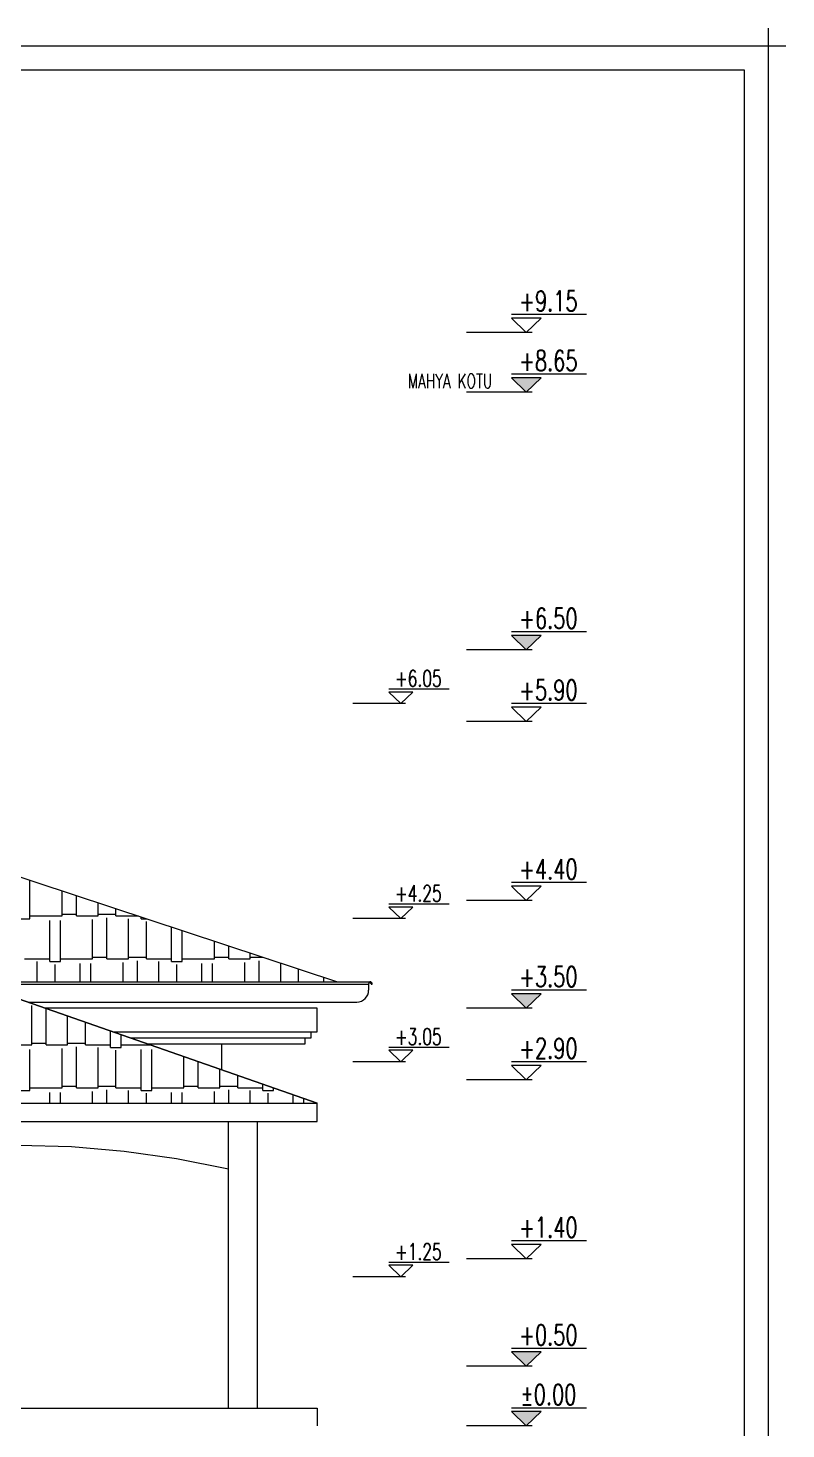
# Model space of a CAD drawing. Extents: x 3907.4 to 3911.57, y -3054.42 to -3053.7.
# Drawn here: x 3910.2409 to 3910.3678, y -3053.9311 to -3053.6965 of the extents above; entities that cross this region are included whole.
import ezdxf
from ezdxf.enums import TextEntityAlignment as Align

# ---------------------------------------------------------------- set-up
doc = ezdxf.new("R2010")
doc.units = 0
doc.header["$LTSCALE"] = 2
doc.header["$MEASUREMENT"] = 0
for name, color, linetype in [('DUVAR', 7, 'CONTINUOUS'), ('KİREMİT', 9, 'CONTINUOUS'), ('KOLON', 3, 'CONTINUOUS'), ('TEXT', 11, 'CONTINUOUS')]:
    doc.layers.add(name, color=color, linetype=linetype)
doc.styles.add('KAPı-PEN', font='simplex.shx', dxfattribs={"width": 0.7, "height": 10})

msp = doc.modelspace()

# ---------------------------------------------------------------- hatches: boundary and pattern name
at = {"layer": 'TEXT'}
for points in [[(3910.321814726825, -3053.755058408872), (3910.326814726825, -3053.755058408872), (3910.324314726825, -3053.757458408872)], [(3910.321814726825, -3053.798211044726), (3910.326814726825, -3053.798211044726), (3910.324314726825, -3053.800611044727)], [(3910.321814726825, -3053.858211044726), (3910.326814726825, -3053.858211044726), (3910.324314726825, -3053.860611044727)], [(3910.321814726825, -3053.918211044727), (3910.326814726825, -3053.918211044727), (3910.324314726825, -3053.920611044727)], [(3910.321814726825, -3053.928211044727), (3910.326814726825, -3053.928211044727), (3910.324314726825, -3053.930611044726)]]:
    msp.add_hatch(color=3, dxfattribs=at).paths.add_polyline_path(points)

# ---------------------------------------------------------------- linework, layer by layer
at = {"layer": 'DUVAR', "color": 7}
msp.add_line((3910.206282911389, -3053.827688408872), (3910.292697545086, -3053.856205237992), dxfattribs=at)
at = {"layer": 'DUVAR', "color": 3}
for p, q in [((3910.289282911389, -3053.876551563721), (3910.23928291139, -3053.859051563722)), ((3910.23928291139, -3053.859051563722), (3910.289282911389, -3053.876551563721)), ((3910.189282911389, -3053.876551563721), (3910.289282911389, -3053.876551563721)), ((3910.289282911389, -3053.879611044727), (3910.289282911389, -3053.876551563721)), ((3910.189282911389, -3053.879611044727), (3910.289282911389, -3053.879611044727))]:
    msp.add_line(p, q, dxfattribs=at)
at = {"layer": 'DUVAR', "color": 11, "linetype": 'ByBlock'}
for p, q in [((3910.289282911389, -3053.860611044727), (3910.243738571404, -3053.860611044727)), ((3910.289282911389, -3053.864611044727), (3910.289282911389, -3053.860611044727)), ((3910.260881428547, -3053.866611044727), (3910.287282911389, -3053.866611044727)), ((3910.287282911389, -3053.866611044727), (3910.287282911389, -3053.865611044726)), ((3910.287282911389, -3053.865611044726), (3910.28828291139, -3053.865611044726)), ((3910.28828291139, -3053.865611044726), (3910.28828291139, -3053.864611044727)), ((3910.28828291139, -3053.864611044727), (3910.289282911389, -3053.864611044727)), ((3910.27445091139, -3053.887611044726), (3910.27445091139, -3053.879611044727)), ((3910.27445091139, -3053.927611044727), (3910.27445091139, -3053.879611044727)), ((3910.27928291139, -3053.927611044727), (3910.27928291139, -3053.879611044727)), ((3910.24813897478, -3053.883861952769), (3910.23928291139, -3053.883611044727)), ((3910.256969368193, -3053.884613949617), (3910.24813897478, -3053.883861952769)), ((3910.265748496054, -3053.885864855552), (3910.256969368193, -3053.884613949617)), ((3910.27445091139, -3053.887611044726), (3910.265748496054, -3053.885864855552))]:
    msp.add_line(p, q, dxfattribs=at)
at = {"layer": 'DUVAR', "color": 2}
for p, q in [((3910.255167142832, -3053.864611044727), (3910.28828291139, -3053.864611044727)), ((3910.258024285689, -3053.865611044726), (3910.287282911389, -3053.865611044726))]:
    msp.add_line(p, q, dxfattribs=at)
at = {"layer": 'DUVAR', "color": 11}
for p, q in [((3910.189282911389, -3053.927611044727), (3910.289282911389, -3053.927611044727)), ((3910.289282911389, -3053.927611044727), (3910.289282911389, -3053.930611044726))]:
    msp.add_line(p, q, dxfattribs=at)
at = {"layer": 'KİREMİT', "color": 9}
for p, q in [((3910.241178388502, -3053.845645062008), (3910.241178388502, -3053.839203916319)), ((3910.246578388502, -3053.845195062008), (3910.246578388502, -3053.840985916319)), ((3910.248978388502, -3053.845195062008), (3910.248978388502, -3053.841777916319)), ((3910.252578388502, -3053.845195062008), (3910.252578388502, -3053.842965916319)), ((3910.239378388502, -3053.845645062008), (3910.241178388502, -3053.845645062008)), ((3910.241178388502, -3053.845195062008), (3910.246578388502, -3053.845195062008)), ((3910.246578388502, -3053.844895062008), (3910.248978388502, -3053.844895062008)), ((3910.248978388502, -3053.845195062008), (3910.252578388502, -3053.845195062008)), ((3910.252578388502, -3053.844895062008), (3910.255578388502, -3053.844895062008)), ((3910.254078388502, -3053.852395062008), (3910.254078388502, -3053.845495062008)), ((3910.255578388502, -3053.845195062008), (3910.255578388502, -3053.843955916319)), ((3910.255578388502, -3053.845195062008), (3910.259333375438, -3053.845195062008)), ((3910.257678388502, -3053.852395062008), (3910.257678388502, -3053.845645062008)), ((3910.259778388502, -3053.845645062008), (3910.259778388502, -3053.845341916319)), ((3910.259778388502, -3053.845645062008), (3910.260697011802, -3053.845645062008)), ((3910.244478388502, -3053.852845062008), (3910.244478388502, -3053.845945062008)), ((3910.246278388502, -3053.852845062008), (3910.246278388502, -3053.845945062008)), ((3910.251678388502, -3053.852395062008), (3910.251678388502, -3053.845795062008)), ((3910.260678388502, -3053.852395062008), (3910.260678388502, -3053.846095062008)), ((3910.264878388502, -3053.852845062008), (3910.264878388502, -3053.847024916319)), ((3910.266678388502, -3053.852845062008), (3910.266678388502, -3053.847618916319)), ((3910.272078388502, -3053.852395062008), (3910.272078388502, -3053.849400916319)), ((3910.274478388502, -3053.852395062008), (3910.274478388502, -3053.850192916319)), ((3910.240278388502, -3053.852395062008), (3910.244478388502, -3053.852395062008)), ((3910.246278388502, -3053.852395062008), (3910.251678388502, -3053.852395062008)), ((3910.251678388502, -3053.852095062008), (3910.254078388502, -3053.852095062008)), ((3910.254078388502, -3053.852395062008), (3910.257678388502, -3053.852395062008)), ((3910.257678388502, -3053.852095062008), (3910.260678388502, -3053.852095062008)), ((3910.259178388502, -3053.856205237992), (3910.259178388502, -3053.852695062008)), ((3910.260678388502, -3053.852395062008), (3910.264878388502, -3053.852395062008)), ((3910.266678388502, -3053.852395062008), (3910.272078388502, -3053.852395062008)), ((3910.272078388502, -3053.852095062008), (3910.274478388502, -3053.852095062008)), ((3910.274478388502, -3053.852395062008), (3910.278078388502, -3053.852395062008)), ((3910.278078388502, -3053.852395062008), (3910.278078388502, -3053.851380916319)), ((3910.278078388502, -3053.852095062008), (3910.280242466348, -3053.852095062008)), ((3910.279578388502, -3053.856205237992), (3910.279578388502, -3053.852695062008)), ((3910.281078388502, -3053.852395062008), (3910.281078388502, -3053.852370916319)), ((3910.281078388502, -3053.852395062008), (3910.281151557257, -3053.852395062008)), ((3910.242378388502, -3053.856205237992), (3910.242378388502, -3053.852845062008)), ((3910.244478388502, -3053.852845062008), (3910.246278388502, -3053.852845062008)), ((3910.245378388502, -3053.856205237992), (3910.245378388502, -3053.853295062008)), ((3910.249578388502, -3053.856205237992), (3910.249578388502, -3053.853145062008)), ((3910.251378388502, -3053.856205237992), (3910.251378388502, -3053.853145062008)), ((3910.256778388502, -3053.856205237992), (3910.256778388502, -3053.852995062008)), ((3910.262778388502, -3053.856205237992), (3910.262778388502, -3053.852845062008)), ((3910.264878388502, -3053.852845062008), (3910.266678388502, -3053.852845062008)), ((3910.265778388502, -3053.856205237992), (3910.265778388502, -3053.853295062008)), ((3910.269978388502, -3053.856205237992), (3910.269978388502, -3053.853145062008)), ((3910.271778388502, -3053.856205237992), (3910.271778388502, -3053.853145062008)), ((3910.277178388502, -3053.856205237992), (3910.277178388502, -3053.852995062008)), ((3910.283178388502, -3053.856205237992), (3910.283178388502, -3053.853063916319)), ((3910.286178388502, -3053.856205237992), (3910.286178388502, -3053.854053916319)), ((3910.290378388502, -3053.856205237992), (3910.290378388502, -3053.855439916319)), ((3910.292178388502, -3053.856205237992), (3910.292178388502, -3053.856033916319))]:
    msp.add_line(p, q, dxfattribs=at)
at = {"layer": 'KİREMİT'}
for p, q in [((3910.16728291139, -3053.856205237992), (3910.298109666298, -3053.856205237992)), ((3910.16728291139, -3053.856605237992), (3910.297909666298, -3053.856605237992)), ((3910.297909666298, -3053.856605237992), (3910.297909666298, -3053.857605237992)), ((3910.298309666298, -3053.856605237992), (3910.298509666298, -3053.856605237992)), ((3910.240864837877, -3053.859605237992), (3910.295909666298, -3053.859605237992))]:
    msp.add_line(p, q, dxfattribs=at)
at = {"layer": 'KİREMİT', "color": 6}
for p, q in [((3910.241478388502, -3053.866795062008), (3910.241478388502, -3053.860195062008)), ((3910.243878388502, -3053.866795062008), (3910.243878388502, -3053.860659980711)), ((3910.247478388502, -3053.866795062008), (3910.247478388502, -3053.861919980711)), ((3910.250478388502, -3053.866795062008), (3910.250478388502, -3053.862969980711)), ((3910.254678388502, -3053.867245062008), (3910.254678388502, -3053.864439980711)), ((3910.236078388502, -3053.866795062008), (3910.241478388502, -3053.866795062008)), ((3910.241478388502, -3053.866495062008), (3910.243878388502, -3053.866495062008)), ((3910.243878388502, -3053.866795062008), (3910.247478388502, -3053.866795062008)), ((3910.247478388502, -3053.866495062008), (3910.250478388502, -3053.866495062008)), ((3910.250478388502, -3053.866795062008), (3910.254678388502, -3053.866795062008)), ((3910.256478388502, -3053.867245062008), (3910.256478388502, -3053.865069980711)), ((3910.256478388502, -3053.866795062008), (3910.261407192209, -3053.866795062008)), ((3910.241178388502, -3053.874445062008), (3910.241178388502, -3053.867545062009)), ((3910.246578388502, -3053.873995062008), (3910.246578388502, -3053.867395062008)), ((3910.248978388502, -3053.873995062008), (3910.248978388502, -3053.867095062009)), ((3910.252578388502, -3053.873995062008), (3910.252578388502, -3053.867245062008)), ((3910.254678388502, -3053.867245062008), (3910.256478388502, -3053.867245062008)), ((3910.255578388502, -3053.873995062008), (3910.255578388502, -3053.867695062008)), ((3910.259778388502, -3053.874445062008), (3910.259778388502, -3053.867545062009)), ((3910.261578388502, -3053.874445062008), (3910.261578388502, -3053.867545062009)), ((3910.266978388502, -3053.873995062008), (3910.266978388502, -3053.868744980711)), ((3910.269378388502, -3053.873995062008), (3910.269378388502, -3053.869584980711)), ((3910.272978388502, -3053.873995062008), (3910.272978388502, -3053.870844980711)), ((3910.246578388502, -3053.873695062008), (3910.248978388502, -3053.873695062008)), ((3910.252578388502, -3053.873695062008), (3910.255578388502, -3053.873695062008)), ((3910.266978388502, -3053.873695062008), (3910.269378388502, -3053.873695062008)), ((3910.272978388502, -3053.873695062008), (3910.275978388502, -3053.873695062008)), ((3910.275978388502, -3053.873995062008), (3910.275978388502, -3053.871894980711)), ((3910.280178388502, -3053.874445062008), (3910.280178388502, -3053.873364980711)), ((3910.239378388502, -3053.874445062008), (3910.241178388502, -3053.874445062008)), ((3910.241178388502, -3053.873995062008), (3910.246578388502, -3053.873995062008)), ((3910.244478388502, -3053.876551563721), (3910.244478388502, -3053.874745062009)), ((3910.246278388502, -3053.876551563721), (3910.246278388502, -3053.874745062009)), ((3910.248978388502, -3053.873995062008), (3910.252578388502, -3053.873995062008)), ((3910.251678388502, -3053.876551563721), (3910.251678388502, -3053.874595062008)), ((3910.254078388502, -3053.876551563721), (3910.254078388502, -3053.874295062009)), ((3910.255578388502, -3053.873995062008), (3910.259778388502, -3053.873995062008)), ((3910.257678388502, -3053.876551563721), (3910.257678388502, -3053.874445062008)), ((3910.259778388502, -3053.874445062008), (3910.261578388502, -3053.874445062008)), ((3910.260678388502, -3053.876551563721), (3910.260678388502, -3053.874895062008)), ((3910.261578388502, -3053.873995062008), (3910.266978388502, -3053.873995062008)), ((3910.264878388502, -3053.876551563721), (3910.264878388502, -3053.874745062009)), ((3910.266678388502, -3053.876551563721), (3910.266678388502, -3053.874745062009)), ((3910.269378388502, -3053.873995062008), (3910.272978388502, -3053.873995062008)), ((3910.272078388502, -3053.876551563721), (3910.272078388502, -3053.874595062008)), ((3910.274478388502, -3053.876551563721), (3910.274478388502, -3053.874295062009)), ((3910.275978388502, -3053.873995062008), (3910.280178388502, -3053.873995062008)), ((3910.278078388502, -3053.876551563721), (3910.278078388502, -3053.874445062008)), ((3910.280178388502, -3053.874445062008), (3910.281978388502, -3053.874445062008)), ((3910.281078388502, -3053.876551563721), (3910.281078388502, -3053.874895062008)), ((3910.281978388502, -3053.874445062008), (3910.281978388502, -3053.873994980711)), ((3910.281978388502, -3053.873995062008), (3910.28197862078, -3053.873995062008)), ((3910.285278388502, -3053.876551563721), (3910.285278388502, -3053.875149980711)), ((3910.287078388502, -3053.876551563721), (3910.287078388502, -3053.875779980711))]:
    msp.add_line(p, q, dxfattribs=at)
at = {"layer": 'KİREMİT'}
for centre, radius, start, end in [((3910.298109666298, -3053.856605237992), 0.0002000000000000001, 0, 180), ((3910.298109666298, -3053.856605237992), 0.0004000000000000001, 0, 90), ((3910.295909666298, -3053.857605237992), 0.002, 270, 0)]:
    msp.add_arc(centre, radius, start, end, dxfattribs=at)
at = {"layer": 'KOLON'}
msp.add_line((3910.273282911389, -3053.866611044727), (3910.273282911389, -3053.870951563722), dxfattribs=at)
at = {"layer": 'TEXT', "color": 30}
for p, q in [((3910.364821334198, -3053.696480489184), (3910.364821334198, -3054.056082252564)), ((3909.877048336642, -3053.699480489184), (3910.367821334198, -3053.699480489184))]:
    msp.add_line(p, q, dxfattribs=at)
at = {"layer": 'TEXT', "color": 5, "ltscale": 50}
for p, q in [((3909.884048336642, -3053.703480489184), (3910.360821334198, -3053.703480489184)), ((3910.360821334198, -3053.703480489184), (3910.360821334198, -3054.049082252563))]:
    msp.add_line(p, q, dxfattribs=at)
at = {"layer": 'TEXT', "color": 3}
for p, q in [((3910.334422156231, -3053.744458408872), (3910.321814726825, -3053.744458408872)), ((3910.321814726825, -3053.745058408872), (3910.324314726825, -3053.747458408872)), ((3910.326814726825, -3053.745058408872), (3910.321814726825, -3053.745058408872)), ((3910.324314726825, -3053.747458408872), (3910.326814726825, -3053.745058408872)), ((3910.325314726825, -3053.747458408872), (3910.314314726825, -3053.747458408872)), ((3910.334422156231, -3053.754458408872), (3910.321814726825, -3053.754458408872)), ((3910.321814726825, -3053.755058408872), (3910.324314726825, -3053.757458408872)), ((3910.326814726825, -3053.755058408872), (3910.321814726825, -3053.755058408872)), ((3910.324314726825, -3053.757458408872), (3910.326814726825, -3053.755058408872)), ((3910.325314726825, -3053.757458408872), (3910.314314726825, -3053.757458408872)), ((3910.334422156231, -3053.797611044727), (3910.321814726825, -3053.797611044727)), ((3910.321814726825, -3053.798211044726), (3910.324314726825, -3053.800611044727)), ((3910.326814726825, -3053.798211044726), (3910.321814726825, -3053.798211044726)), ((3910.324314726825, -3053.800611044727), (3910.326814726825, -3053.798211044726)), ((3910.325314726825, -3053.800611044727), (3910.314314726825, -3053.800611044727)), ((3910.311372081522, -3053.807211044727), (3910.301286137997, -3053.807211044727)), ((3910.301286137997, -3053.807691044727), (3910.303286137997, -3053.809611044727)), ((3910.305286137997, -3053.807691044727), (3910.301286137997, -3053.807691044727)), ((3910.303286137997, -3053.809611044727), (3910.305286137997, -3053.807691044727)), ((3910.304086137997, -3053.809611044727), (3910.295286137997, -3053.809611044727)), ((3910.334422156231, -3053.809611044727), (3910.321814726825, -3053.809611044727)), ((3910.321814726825, -3053.810211044727), (3910.324314726825, -3053.812611044727)), ((3910.326814726825, -3053.810211044727), (3910.321814726825, -3053.810211044727)), ((3910.324314726825, -3053.812611044727), (3910.326814726825, -3053.810211044727)), ((3910.325314726825, -3053.812611044727), (3910.314314726825, -3053.812611044727)), ((3910.334422156231, -3053.839611044727), (3910.321814726825, -3053.839611044727)), ((3910.321814726825, -3053.840211044726), (3910.324314726825, -3053.842611044727)), ((3910.326814726825, -3053.840211044726), (3910.321814726825, -3053.840211044726)), ((3910.324314726825, -3053.842611044727), (3910.326814726825, -3053.840211044726)), ((3910.311372081522, -3053.843211044727), (3910.301286137997, -3053.843211044727)), ((3910.325314726825, -3053.842611044727), (3910.314314726825, -3053.842611044727)), ((3910.304086137997, -3053.845611044726), (3910.295286137997, -3053.845611044726)), ((3910.301286137997, -3053.843691044727), (3910.303286137997, -3053.845611044726)), ((3910.305286137997, -3053.843691044727), (3910.301286137997, -3053.843691044727)), ((3910.303286137997, -3053.845611044726), (3910.305286137997, -3053.843691044727)), ((3910.334422156231, -3053.857611044727), (3910.321814726825, -3053.857611044727)), ((3910.321814726825, -3053.858211044726), (3910.324314726825, -3053.860611044727)), ((3910.326814726825, -3053.858211044726), (3910.321814726825, -3053.858211044726)), ((3910.324314726825, -3053.860611044727), (3910.326814726825, -3053.858211044726)), ((3910.325314726825, -3053.860611044727), (3910.314314726825, -3053.860611044727)), ((3910.311372081522, -3053.867211044726), (3910.301286137997, -3053.867211044726)), ((3910.301286137997, -3053.867691044727), (3910.303286137997, -3053.869611044727)), ((3910.305286137997, -3053.867691044727), (3910.301286137997, -3053.867691044727)), ((3910.303286137997, -3053.869611044727), (3910.305286137997, -3053.867691044727)), ((3910.304086137997, -3053.869611044727), (3910.295286137997, -3053.869611044727)), ((3910.334422156231, -3053.869611044727), (3910.321814726825, -3053.869611044727)), ((3910.321814726825, -3053.870211044727), (3910.324314726825, -3053.872611044726)), ((3910.326814726825, -3053.870211044727), (3910.321814726825, -3053.870211044727)), ((3910.324314726825, -3053.872611044726), (3910.326814726825, -3053.870211044727)), ((3910.325314726825, -3053.872611044726), (3910.314314726825, -3053.872611044726)), ((3910.334422156231, -3053.899611044726), (3910.321814726825, -3053.899611044726)), ((3910.321814726825, -3053.900211044727), (3910.324314726825, -3053.902611044727)), ((3910.326814726825, -3053.900211044727), (3910.321814726825, -3053.900211044727)), ((3910.324314726825, -3053.902611044727), (3910.326814726825, -3053.900211044727)), ((3910.311372081522, -3053.903211044727), (3910.301286137997, -3053.903211044727)), ((3910.301286137997, -3053.903691044727), (3910.303286137997, -3053.905611044727)), ((3910.305286137997, -3053.903691044727), (3910.301286137997, -3053.903691044727)), ((3910.303286137997, -3053.905611044727), (3910.305286137997, -3053.903691044727)), ((3910.325314726825, -3053.902611044727), (3910.314314726825, -3053.902611044727)), ((3910.304086137997, -3053.905611044727), (3910.295286137997, -3053.905611044727)), ((3910.334422156231, -3053.917611044727), (3910.321814726825, -3053.917611044727)), ((3910.321814726825, -3053.918211044727), (3910.324314726825, -3053.920611044727)), ((3910.326814726825, -3053.918211044727), (3910.321814726825, -3053.918211044727)), ((3910.324314726825, -3053.920611044727), (3910.326814726825, -3053.918211044727)), ((3910.325314726825, -3053.920611044727), (3910.314314726825, -3053.920611044727)), ((3910.334422156231, -3053.927611044727), (3910.321814726825, -3053.927611044727)), ((3910.321814726825, -3053.928211044727), (3910.324314726825, -3053.930611044726)), ((3910.326814726825, -3053.928211044727), (3910.321814726825, -3053.928211044727)), ((3910.324314726825, -3053.930611044726), (3910.326814726825, -3053.928211044727)), ((3910.325314726825, -3053.930611044726), (3910.314314726825, -3053.930611044726))]:
    msp.add_line(p, q, dxfattribs=at)

# ---------------------------------------------------------------- texts
at = {"layer": 'TEXT', "color": 1, "style": 'KAPı-PEN', "width": 0.7}
msp.add_text('MAHYA KOTU', height=0.0024, dxfattribs=at).set_placement((3910.304445101057, -3053.756797828443))
at = {"layer": 'TEXT', "color": 3, "style": 'KAPı-PEN', "width": 0.7}
for tag, text, height, p in [('+9.15', '+0.50', 0.0034, (3910.328012547478, -3053.743901401002)), ('+8.65', '+8.65', 0.0034, (3910.328012547478, -3053.753901401003)), ('+6.50', '+6.50', 0.0034, (3910.328012547478, -3053.797054036857)), ('+6.05', '+0.50', 0.002720000000000001, (3910.306244394519, -3053.806765438431)), ('+5.90', '+0.50', 0.0034, (3910.328012547478, -3053.809054036857)), ('+4.40', '+0.50', 0.0034, (3910.328012547478, -3053.839054036857)), ('+4.25', '+0.50', 0.002720000000000001, (3910.306244394519, -3053.842765438431)), ('+3.50', '+3.50', 0.0034, (3910.328012547478, -3053.857054036857)), ('+3.05', '+0.50', 0.002720000000000001, (3910.306244394519, -3053.866765438431)), ('+2.90', '+0.50', 0.0034, (3910.328012547478, -3053.869054036857)), ('+1.40', '+0.50', 0.0034, (3910.328012547478, -3053.899054036857)), ('+1.25', '+0.50', 0.002720000000000001, (3910.306244394519, -3053.902765438431)), ('+0.50', '+0.50', 0.0034, (3910.328012547478, -3053.917054036857)), ('±0.00', '±0.00', 0.0034, (3910.328012547478, -3053.927054036857))]:
    msp.add_attdef(tag, text=text, height=height, dxfattribs=at).set_placement(p, align=Align.CENTER)

doc.saveas('drawing.dxf')
